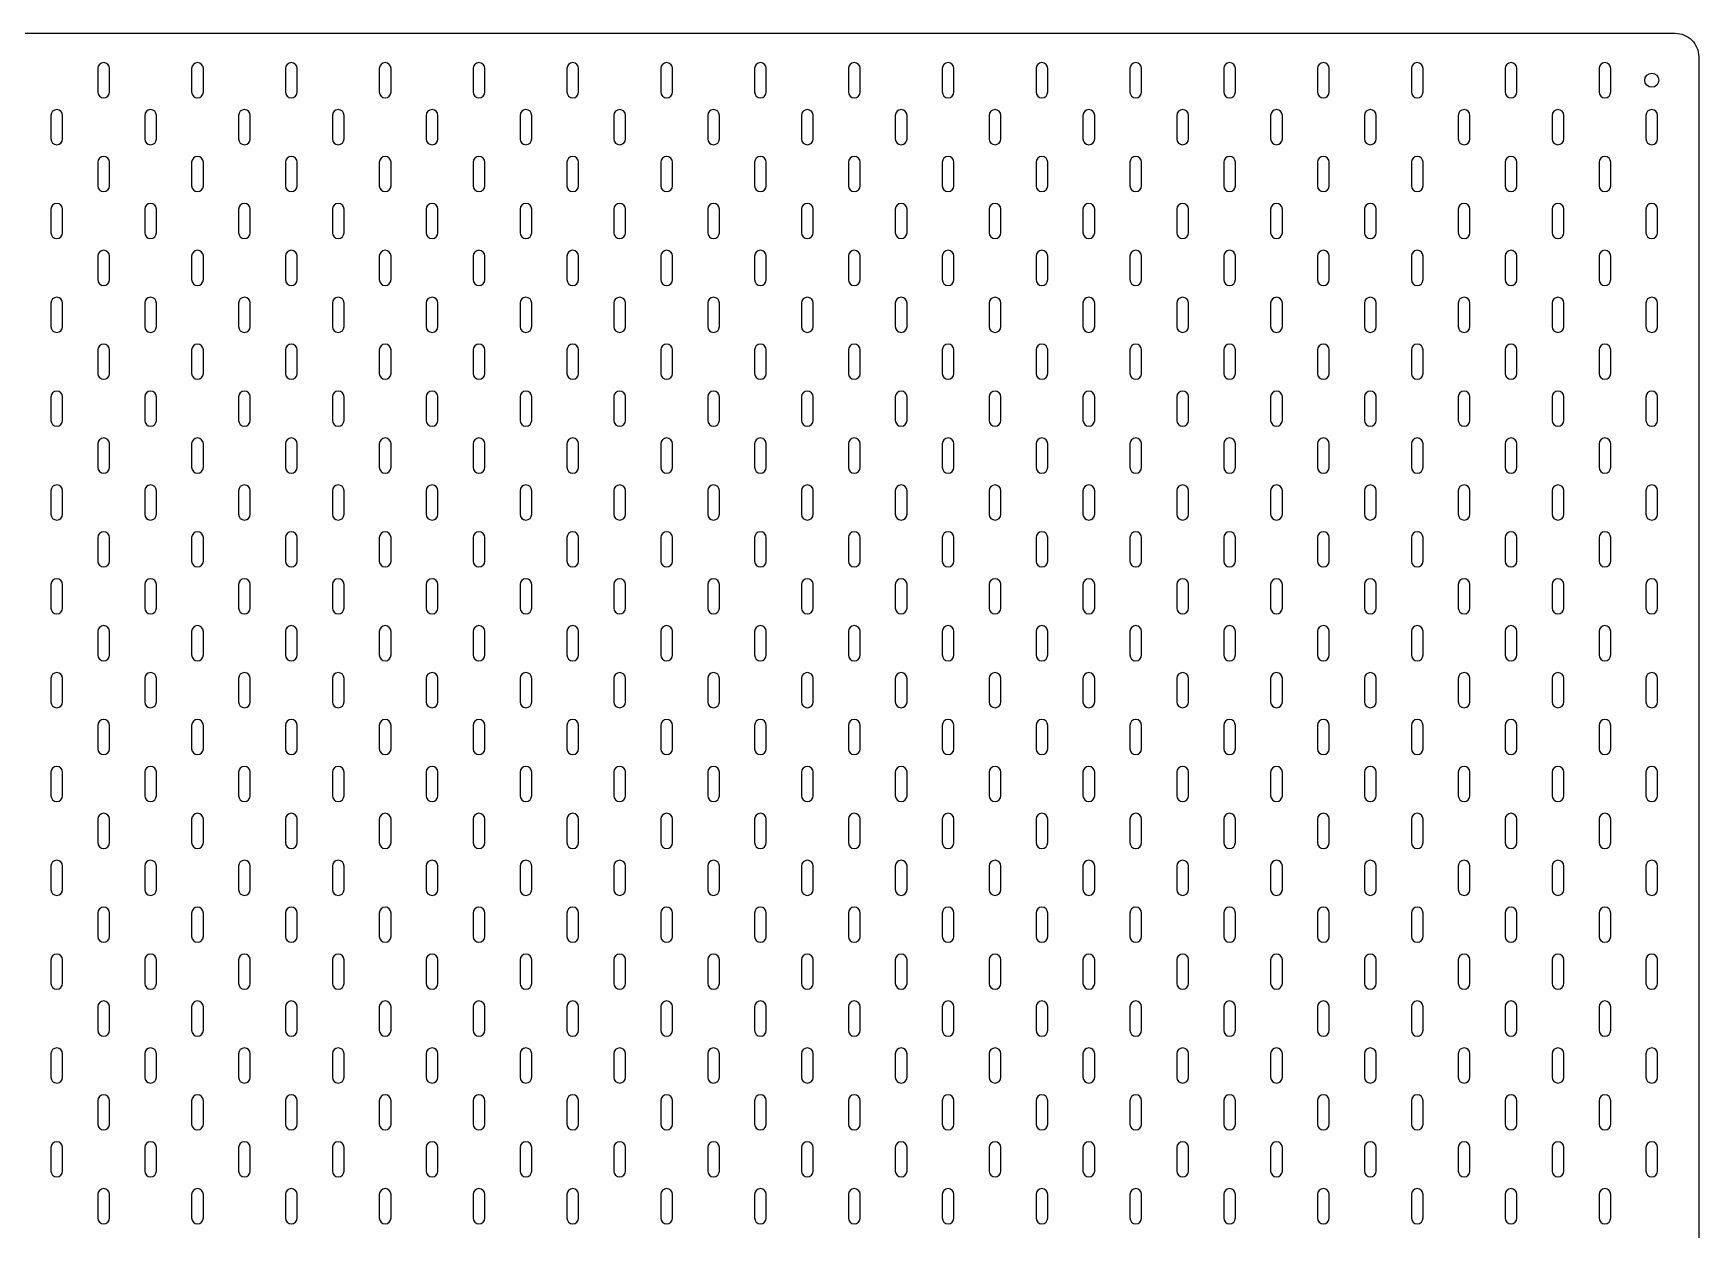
# Model space of a CAD drawing. Header units: millimetres. Extents: x 0 to 1400, y 0 to 1000.
# Drawn here: x 690 to 1400, y 490 to 1000 of the extents above; entities that cross this region are included whole.
import ezdxf

# ---------------------------------------------------------------- set-up
doc = ezdxf.new("R2010")
doc.units = ezdxf.units.MM
doc.layers.get('0').update_dxf_attribs({"linetype": 'CONTINUOUS'})

msp = doc.modelspace()

# ---------------------------------------------------------------- linework, layer by layer
for points in [[(1390, 1000, -0.414214), (1400, 990), (1400, 10, -0.414214), (1390, 0), (10, 0, -0.414214), (0, 10), (0, 990, -0.414214), (10, 1000)], [(722.5, 975), (722.5, 985, 1), (717.5, 985), (717.5, 975, 1)], [(762.5, 975), (762.5, 985, 1), (757.5, 985), (757.5, 975, 1)], [(802.5, 975), (802.5, 985, 1), (797.5, 985), (797.5, 975, 1)], [(842.5, 975), (842.5, 985, 1), (837.5, 985), (837.5, 975, 1)], [(882.5, 975), (882.5, 985, 1), (877.5, 985), (877.5, 975, 1)], [(922.5, 975), (922.5, 985, 1), (917.5, 985), (917.5, 975, 1)], [(962.5, 975), (962.5, 985, 1), (957.5, 985), (957.5, 975, 1)], [(1002.5, 975), (1002.5, 985, 1), (997.5, 985), (997.5, 975, 1)], [(1042.5, 975), (1042.5, 985, 1), (1037.5, 985), (1037.5, 975, 1)], [(1082.5, 975), (1082.5, 985, 1), (1077.5, 985), (1077.5, 975, 1)], [(1122.5, 975), (1122.5, 985, 1), (1117.5, 985), (1117.5, 975, 1)], [(1162.5, 975), (1162.5, 985, 1), (1157.5, 985), (1157.5, 975, 1)], [(1202.5, 975), (1202.5, 985, 1), (1197.5, 985), (1197.5, 975, 1)], [(1242.5, 975), (1242.5, 985, 1), (1237.5, 985), (1237.5, 975, 1)], [(1282.5, 975), (1282.5, 985, 1), (1277.5, 985), (1277.5, 975, 1)], [(1322.5, 975), (1322.5, 985, 1), (1317.5, 985), (1317.5, 975, 1)], [(1362.5, 975), (1362.5, 985, 1), (1357.5, 985), (1357.5, 975, 1)], [(697.5, 965), (697.5, 955, 1), (702.5, 955), (702.5, 965, 1)], [(737.5, 965), (737.5, 955, 1), (742.5, 955), (742.5, 965, 1)], [(777.5, 965), (777.5, 955, 1), (782.5, 955), (782.5, 965, 1)], [(817.5, 965), (817.5, 955, 1), (822.5, 955), (822.5, 965, 1)], [(857.5, 965), (857.5, 955, 1), (862.5, 955), (862.5, 965, 1)], [(897.5, 965), (897.5, 955, 1), (902.5, 955), (902.5, 965, 1)], [(937.5, 965), (937.5, 955, 1), (942.5, 955), (942.5, 965, 1)], [(977.5, 965), (977.5, 955, 1), (982.5, 955), (982.5, 965, 1)], [(1017.5, 965), (1017.5, 955, 1), (1022.5, 955), (1022.5, 965, 1)], [(1057.5, 965), (1057.5, 955, 1), (1062.5, 955), (1062.5, 965, 1)], [(1097.5, 965), (1097.5, 955, 1), (1102.5, 955), (1102.5, 965, 1)], [(1137.5, 965), (1137.5, 955, 1), (1142.5, 955), (1142.5, 965, 1)], [(1177.5, 965), (1177.5, 955, 1), (1182.5, 955), (1182.5, 965, 1)], [(1217.5, 965), (1217.5, 955, 1), (1222.5, 955), (1222.5, 965, 1)], [(1257.5, 965), (1257.5, 955, 1), (1262.5, 955), (1262.5, 965, 1)], [(1297.5, 965), (1297.5, 955, 1), (1302.5, 955), (1302.5, 965, 1)], [(1337.5, 965), (1337.5, 955, 1), (1342.5, 955), (1342.5, 965, 1)], [(1377.5, 965), (1377.5, 955, 1), (1382.5, 955), (1382.5, 965, 1)], [(722.5, 935), (722.5, 945, 1), (717.5, 945), (717.5, 935, 1)], [(762.5, 935), (762.5, 945, 1), (757.5, 945), (757.5, 935, 1)], [(802.5, 935), (802.5, 945, 1), (797.5, 945), (797.5, 935, 1)], [(842.5, 935), (842.5, 945, 1), (837.5, 945), (837.5, 935, 1)], [(882.5, 935), (882.5, 945, 1), (877.5, 945), (877.5, 935, 1)], [(922.5, 935), (922.5, 945, 1), (917.5, 945), (917.5, 935, 1)], [(962.5, 935), (962.5, 945, 1), (957.5, 945), (957.5, 935, 1)], [(1002.5, 935), (1002.5, 945, 1), (997.5, 945), (997.5, 935, 1)], [(1042.5, 935), (1042.5, 945, 1), (1037.5, 945), (1037.5, 935, 1)], [(1082.5, 935), (1082.5, 945, 1), (1077.5, 945), (1077.5, 935, 1)], [(1122.5, 935), (1122.5, 945, 1), (1117.5, 945), (1117.5, 935, 1)], [(1162.5, 935), (1162.5, 945, 1), (1157.5, 945), (1157.5, 935, 1)], [(1202.5, 935), (1202.5, 945, 1), (1197.5, 945), (1197.5, 935, 1)], [(1242.5, 935), (1242.5, 945, 1), (1237.5, 945), (1237.5, 935, 1)], [(1282.5, 935), (1282.5, 945, 1), (1277.5, 945), (1277.5, 935, 1)], [(1322.5, 935), (1322.5, 945, 1), (1317.5, 945), (1317.5, 935, 1)], [(1362.5, 935), (1362.5, 945, 1), (1357.5, 945), (1357.5, 935, 1)], [(697.5, 925), (697.5, 915, 1), (702.5, 915), (702.5, 925, 1)], [(737.5, 925), (737.5, 915, 1), (742.5, 915), (742.5, 925, 1)], [(777.5, 925), (777.5, 915, 1), (782.5, 915), (782.5, 925, 1)], [(817.5, 925), (817.5, 915, 1), (822.5, 915), (822.5, 925, 1)], [(857.5, 925), (857.5, 915, 1), (862.5, 915), (862.5, 925, 1)], [(897.5, 925), (897.5, 915, 1), (902.5, 915), (902.5, 925, 1)], [(937.5, 925), (937.5, 915, 1), (942.5, 915), (942.5, 925, 1)], [(977.5, 925), (977.5, 915, 1), (982.5, 915), (982.5, 925, 1)], [(1017.5, 925), (1017.5, 915, 1), (1022.5, 915), (1022.5, 925, 1)], [(1057.5, 925), (1057.5, 915, 1), (1062.5, 915), (1062.5, 925, 1)], [(1097.5, 925), (1097.5, 915, 1), (1102.5, 915), (1102.5, 925, 1)], [(1137.5, 925), (1137.5, 915, 1), (1142.5, 915), (1142.5, 925, 1)], [(1177.5, 925), (1177.5, 915, 1), (1182.5, 915), (1182.5, 925, 1)], [(1217.5, 925), (1217.5, 915, 1), (1222.5, 915), (1222.5, 925, 1)], [(1257.5, 925), (1257.5, 915, 1), (1262.5, 915), (1262.5, 925, 1)], [(1297.5, 925), (1297.5, 915, 1), (1302.5, 915), (1302.5, 925, 1)], [(1337.5, 925), (1337.5, 915, 1), (1342.5, 915), (1342.5, 925, 1)], [(1377.5, 925), (1377.5, 915, 1), (1382.5, 915), (1382.5, 925, 1)], [(722.5, 895), (722.5, 905, 1), (717.5, 905), (717.5, 895, 1)], [(762.5, 895), (762.5, 905, 1), (757.5, 905), (757.5, 895, 1)], [(802.5, 895), (802.5, 905, 1), (797.5, 905), (797.5, 895, 1)], [(842.5, 895), (842.5, 905, 1), (837.5, 905), (837.5, 895, 1)], [(882.5, 895), (882.5, 905, 1), (877.5, 905), (877.5, 895, 1)], [(922.5, 895), (922.5, 905, 1), (917.5, 905), (917.5, 895, 1)], [(962.5, 895), (962.5, 905, 1), (957.5, 905), (957.5, 895, 1)], [(1002.5, 895), (1002.5, 905, 1), (997.5, 905), (997.5, 895, 1)], [(1042.5, 895), (1042.5, 905, 1), (1037.5, 905), (1037.5, 895, 1)], [(1082.5, 895), (1082.5, 905, 1), (1077.5, 905), (1077.5, 895, 1)], [(1122.5, 895), (1122.5, 905, 1), (1117.5, 905), (1117.5, 895, 1)], [(1162.5, 895), (1162.5, 905, 1), (1157.5, 905), (1157.5, 895, 1)], [(1202.5, 895), (1202.5, 905, 1), (1197.5, 905), (1197.5, 895, 1)], [(1242.5, 895), (1242.5, 905, 1), (1237.5, 905), (1237.5, 895, 1)], [(1282.5, 895), (1282.5, 905, 1), (1277.5, 905), (1277.5, 895, 1)], [(1322.5, 895), (1322.5, 905, 1), (1317.5, 905), (1317.5, 895, 1)], [(1362.5, 895), (1362.5, 905, 1), (1357.5, 905), (1357.5, 895, 1)], [(697.5, 885), (697.5, 875, 1), (702.5, 875), (702.5, 885, 1)], [(737.5, 885), (737.5, 875, 1), (742.5, 875), (742.5, 885, 1)], [(777.5, 885), (777.5, 875, 1), (782.5, 875), (782.5, 885, 1)], [(817.5, 885), (817.5, 875, 1), (822.5, 875), (822.5, 885, 1)], [(857.5, 885), (857.5, 875, 1), (862.5, 875), (862.5, 885, 1)], [(897.5, 885), (897.5, 875, 1), (902.5, 875), (902.5, 885, 1)], [(937.5, 885), (937.5, 875, 1), (942.5, 875), (942.5, 885, 1)], [(977.5, 885), (977.5, 875, 1), (982.5, 875), (982.5, 885, 1)], [(1017.5, 885), (1017.5, 875, 1), (1022.5, 875), (1022.5, 885, 1)], [(1057.5, 885), (1057.5, 875, 1), (1062.5, 875), (1062.5, 885, 1)], [(1097.5, 885), (1097.5, 875, 1), (1102.5, 875), (1102.5, 885, 1)], [(1137.5, 885), (1137.5, 875, 1), (1142.5, 875), (1142.5, 885, 1)], [(1177.5, 885), (1177.5, 875, 1), (1182.5, 875), (1182.5, 885, 1)], [(1217.5, 885), (1217.5, 875, 1), (1222.5, 875), (1222.5, 885, 1)], [(1257.5, 885), (1257.5, 875, 1), (1262.5, 875), (1262.5, 885, 1)], [(1297.5, 885), (1297.5, 875, 1), (1302.5, 875), (1302.5, 885, 1)], [(1337.5, 885), (1337.5, 875, 1), (1342.5, 875), (1342.5, 885, 1)], [(1377.5, 885), (1377.5, 875, 1), (1382.5, 875), (1382.5, 885, 1)], [(722.5, 855), (722.5, 865, 1), (717.5, 865), (717.5, 855, 1)], [(762.5, 855), (762.5, 865, 1), (757.5, 865), (757.5, 855, 1)], [(802.5, 855), (802.5, 865, 1), (797.5, 865), (797.5, 855, 1)], [(842.5, 855), (842.5, 865, 1), (837.5, 865), (837.5, 855, 1)], [(882.5, 855), (882.5, 865, 1), (877.5, 865), (877.5, 855, 1)], [(922.5, 855), (922.5, 865, 1), (917.5, 865), (917.5, 855, 1)], [(962.5, 855), (962.5, 865, 1), (957.5, 865), (957.5, 855, 1)], [(1002.5, 855), (1002.5, 865, 1), (997.5, 865), (997.5, 855, 1)], [(1042.5, 855), (1042.5, 865, 1), (1037.5, 865), (1037.5, 855, 1)], [(1082.5, 855), (1082.5, 865, 1), (1077.5, 865), (1077.5, 855, 1)], [(1122.5, 855), (1122.5, 865, 1), (1117.5, 865), (1117.5, 855, 1)], [(1162.5, 855), (1162.5, 865, 1), (1157.5, 865), (1157.5, 855, 1)], [(1202.5, 855), (1202.5, 865, 1), (1197.5, 865), (1197.5, 855, 1)], [(1242.5, 855), (1242.5, 865, 1), (1237.5, 865), (1237.5, 855, 1)], [(1282.5, 855), (1282.5, 865, 1), (1277.5, 865), (1277.5, 855, 1)], [(1322.5, 855), (1322.5, 865, 1), (1317.5, 865), (1317.5, 855, 1)], [(1362.5, 855), (1362.5, 865, 1), (1357.5, 865), (1357.5, 855, 1)], [(697.5, 845), (697.5, 835, 1), (702.5, 835), (702.5, 845, 1)], [(737.5, 845), (737.5, 835, 1), (742.5, 835), (742.5, 845, 1)], [(777.5, 845), (777.5, 835, 1), (782.5, 835), (782.5, 845, 1)], [(817.5, 845), (817.5, 835, 1), (822.5, 835), (822.5, 845, 1)], [(857.5, 845), (857.5, 835, 1), (862.5, 835), (862.5, 845, 1)], [(897.5, 845), (897.5, 835, 1), (902.5, 835), (902.5, 845, 1)], [(937.5, 845), (937.5, 835, 1), (942.5, 835), (942.5, 845, 1)], [(977.5, 845), (977.5, 835, 1), (982.5, 835), (982.5, 845, 1)], [(1017.5, 845), (1017.5, 835, 1), (1022.5, 835), (1022.5, 845, 1)], [(1057.5, 845), (1057.5, 835, 1), (1062.5, 835), (1062.5, 845, 1)], [(1097.5, 845), (1097.5, 835, 1), (1102.5, 835), (1102.5, 845, 1)], [(1137.5, 845), (1137.5, 835, 1), (1142.5, 835), (1142.5, 845, 1)], [(1177.5, 845), (1177.5, 835, 1), (1182.5, 835), (1182.5, 845, 1)], [(1217.5, 845), (1217.5, 835, 1), (1222.5, 835), (1222.5, 845, 1)], [(1257.5, 845), (1257.5, 835, 1), (1262.5, 835), (1262.5, 845, 1)], [(1297.5, 845), (1297.5, 835, 1), (1302.5, 835), (1302.5, 845, 1)], [(1337.5, 845), (1337.5, 835, 1), (1342.5, 835), (1342.5, 845, 1)], [(1377.5, 845), (1377.5, 835, 1), (1382.5, 835), (1382.5, 845, 1)], [(722.5, 815), (722.5, 825, 1), (717.5, 825), (717.5, 815, 1)], [(762.5, 815), (762.5, 825, 1), (757.5, 825), (757.5, 815, 1)], [(802.5, 815), (802.5, 825, 1), (797.5, 825), (797.5, 815, 1)], [(842.5, 815), (842.5, 825, 1), (837.5, 825), (837.5, 815, 1)], [(882.5, 815), (882.5, 825, 1), (877.5, 825), (877.5, 815, 1)], [(922.5, 815), (922.5, 825, 1), (917.5, 825), (917.5, 815, 1)], [(962.5, 815), (962.5, 825, 1), (957.5, 825), (957.5, 815, 1)], [(1002.5, 815), (1002.5, 825, 1), (997.5, 825), (997.5, 815, 1)], [(1042.5, 815), (1042.5, 825, 1), (1037.5, 825), (1037.5, 815, 1)], [(1082.5, 815), (1082.5, 825, 1), (1077.5, 825), (1077.5, 815, 1)], [(1122.5, 815), (1122.5, 825, 1), (1117.5, 825), (1117.5, 815, 1)], [(1162.5, 815), (1162.5, 825, 1), (1157.5, 825), (1157.5, 815, 1)], [(1202.5, 815), (1202.5, 825, 1), (1197.5, 825), (1197.5, 815, 1)], [(1242.5, 815), (1242.5, 825, 1), (1237.5, 825), (1237.5, 815, 1)], [(1282.5, 815), (1282.5, 825, 1), (1277.5, 825), (1277.5, 815, 1)], [(1322.5, 815), (1322.5, 825, 1), (1317.5, 825), (1317.5, 815, 1)], [(1362.5, 815), (1362.5, 825, 1), (1357.5, 825), (1357.5, 815, 1)], [(697.5, 805), (697.5, 795, 1), (702.5, 795), (702.5, 805, 1)], [(737.5, 805), (737.5, 795, 1), (742.5, 795), (742.5, 805, 1)], [(777.5, 805), (777.5, 795, 1), (782.5, 795), (782.5, 805, 1)], [(817.5, 805), (817.5, 795, 1), (822.5, 795), (822.5, 805, 1)], [(857.5, 805), (857.5, 795, 1), (862.5, 795), (862.5, 805, 1)], [(897.5, 805), (897.5, 795, 1), (902.5, 795), (902.5, 805, 1)], [(937.5, 805), (937.5, 795, 1), (942.5, 795), (942.5, 805, 1)], [(977.5, 805), (977.5, 795, 1), (982.5, 795), (982.5, 805, 1)], [(1017.5, 805), (1017.5, 795, 1), (1022.5, 795), (1022.5, 805, 1)], [(1057.5, 805), (1057.5, 795, 1), (1062.5, 795), (1062.5, 805, 1)], [(1097.5, 805), (1097.5, 795, 1), (1102.5, 795), (1102.5, 805, 1)], [(1137.5, 805), (1137.5, 795, 1), (1142.5, 795), (1142.5, 805, 1)], [(1177.5, 805), (1177.5, 795, 1), (1182.5, 795), (1182.5, 805, 1)], [(1217.5, 805), (1217.5, 795, 1), (1222.5, 795), (1222.5, 805, 1)], [(1257.5, 805), (1257.5, 795, 1), (1262.5, 795), (1262.5, 805, 1)], [(1297.5, 805), (1297.5, 795, 1), (1302.5, 795), (1302.5, 805, 1)], [(1337.5, 805), (1337.5, 795, 1), (1342.5, 795), (1342.5, 805, 1)], [(1377.5, 805), (1377.5, 795, 1), (1382.5, 795), (1382.5, 805, 1)], [(722.5, 775), (722.5, 785, 1), (717.5, 785), (717.5, 775, 1)], [(762.5, 775), (762.5, 785, 1), (757.5, 785), (757.5, 775, 1)], [(802.5, 775), (802.5, 785, 1), (797.5, 785), (797.5, 775, 1)], [(842.5, 775), (842.5, 785, 1), (837.5, 785), (837.5, 775, 1)], [(882.5, 775), (882.5, 785, 1), (877.5, 785), (877.5, 775, 1)], [(922.5, 775), (922.5, 785, 1), (917.5, 785), (917.5, 775, 1)], [(962.5, 775), (962.5, 785, 1), (957.5, 785), (957.5, 775, 1)], [(1002.5, 775), (1002.5, 785, 1), (997.5, 785), (997.5, 775, 1)], [(1042.5, 775), (1042.5, 785, 1), (1037.5, 785), (1037.5, 775, 1)], [(1082.5, 775), (1082.5, 785, 1), (1077.5, 785), (1077.5, 775, 1)], [(1122.5, 775), (1122.5, 785, 1), (1117.5, 785), (1117.5, 775, 1)], [(1162.5, 775), (1162.5, 785, 1), (1157.5, 785), (1157.5, 775, 1)], [(1202.5, 775), (1202.5, 785, 1), (1197.5, 785), (1197.5, 775, 1)], [(1242.5, 775), (1242.5, 785, 1), (1237.5, 785), (1237.5, 775, 1)], [(1282.5, 775), (1282.5, 785, 1), (1277.5, 785), (1277.5, 775, 1)], [(1322.5, 775), (1322.5, 785, 1), (1317.5, 785), (1317.5, 775, 1)], [(1362.5, 775), (1362.5, 785, 1), (1357.5, 785), (1357.5, 775, 1)], [(697.5, 765), (697.5, 755, 1), (702.5, 755), (702.5, 765, 1)], [(737.5, 765), (737.5, 755, 1), (742.5, 755), (742.5, 765, 1)], [(777.5, 765), (777.5, 755, 1), (782.5, 755), (782.5, 765, 1)], [(817.5, 765), (817.5, 755, 1), (822.5, 755), (822.5, 765, 1)], [(857.5, 765), (857.5, 755, 1), (862.5, 755), (862.5, 765, 1)], [(897.5, 765), (897.5, 755, 1), (902.5, 755), (902.5, 765, 1)], [(937.5, 765), (937.5, 755, 1), (942.5, 755), (942.5, 765, 1)], [(977.5, 765), (977.5, 755, 1), (982.5, 755), (982.5, 765, 1)], [(1017.5, 765), (1017.5, 755, 1), (1022.5, 755), (1022.5, 765, 1)], [(1057.5, 765), (1057.5, 755, 1), (1062.5, 755), (1062.5, 765, 1)], [(1097.5, 765), (1097.5, 755, 1), (1102.5, 755), (1102.5, 765, 1)], [(1137.5, 765), (1137.5, 755, 1), (1142.5, 755), (1142.5, 765, 1)], [(1177.5, 765), (1177.5, 755, 1), (1182.5, 755), (1182.5, 765, 1)], [(1217.5, 765), (1217.5, 755, 1), (1222.5, 755), (1222.5, 765, 1)], [(1257.5, 765), (1257.5, 755, 1), (1262.5, 755), (1262.5, 765, 1)], [(1297.5, 765), (1297.5, 755, 1), (1302.5, 755), (1302.5, 765, 1)], [(1337.5, 765), (1337.5, 755, 1), (1342.5, 755), (1342.5, 765, 1)], [(1377.5, 765), (1377.5, 755, 1), (1382.5, 755), (1382.5, 765, 1)], [(722.5, 735), (722.5, 745, 1), (717.5, 745), (717.5, 735, 1)], [(762.5, 735), (762.5, 745, 1), (757.5, 745), (757.5, 735, 1)], [(802.5, 735), (802.5, 745, 1), (797.5, 745), (797.5, 735, 1)], [(842.5, 735), (842.5, 745, 1), (837.5, 745), (837.5, 735, 1)], [(882.5, 735), (882.5, 745, 1), (877.5, 745), (877.5, 735, 1)], [(922.5, 735), (922.5, 745, 1), (917.5, 745), (917.5, 735, 1)], [(962.5, 735), (962.5, 745, 1), (957.5, 745), (957.5, 735, 1)], [(1002.5, 735), (1002.5, 745, 1), (997.5, 745), (997.5, 735, 1)], [(1042.5, 735), (1042.5, 745, 1), (1037.5, 745), (1037.5, 735, 1)], [(1082.5, 735), (1082.5, 745, 1), (1077.5, 745), (1077.5, 735, 1)], [(1122.5, 735), (1122.5, 745, 1), (1117.5, 745), (1117.5, 735, 1)], [(1162.5, 735), (1162.5, 745, 1), (1157.5, 745), (1157.5, 735, 1)], [(1202.5, 735), (1202.5, 745, 1), (1197.5, 745), (1197.5, 735, 1)], [(1242.5, 735), (1242.5, 745, 1), (1237.5, 745), (1237.5, 735, 1)], [(1282.5, 735), (1282.5, 745, 1), (1277.5, 745), (1277.5, 735, 1)], [(1322.5, 735), (1322.5, 745, 1), (1317.5, 745), (1317.5, 735, 1)], [(1362.5, 735), (1362.5, 745, 1), (1357.5, 745), (1357.5, 735, 1)], [(697.5, 725), (697.5, 715, 1), (702.5, 715), (702.5, 725, 1)], [(737.5, 725), (737.5, 715, 1), (742.5, 715), (742.5, 725, 1)], [(777.5, 725), (777.5, 715, 1), (782.5, 715), (782.5, 725, 1)], [(817.5, 725), (817.5, 715, 1), (822.5, 715), (822.5, 725, 1)], [(857.5, 725), (857.5, 715, 1), (862.5, 715), (862.5, 725, 1)], [(897.5, 725), (897.5, 715, 1), (902.5, 715), (902.5, 725, 1)], [(937.5, 725), (937.5, 715, 1), (942.5, 715), (942.5, 725, 1)], [(977.5, 725), (977.5, 715, 1), (982.5, 715), (982.5, 725, 1)], [(1017.5, 725), (1017.5, 715, 1), (1022.5, 715), (1022.5, 725, 1)], [(1057.5, 725), (1057.5, 715, 1), (1062.5, 715), (1062.5, 725, 1)], [(1097.5, 725), (1097.5, 715, 1), (1102.5, 715), (1102.5, 725, 1)], [(1137.5, 725), (1137.5, 715, 1), (1142.5, 715), (1142.5, 725, 1)], [(1177.5, 725), (1177.5, 715, 1), (1182.5, 715), (1182.5, 725, 1)], [(1217.5, 725), (1217.5, 715, 1), (1222.5, 715), (1222.5, 725, 1)], [(1257.5, 725), (1257.5, 715, 1), (1262.5, 715), (1262.5, 725, 1)], [(1297.5, 725), (1297.5, 715, 1), (1302.5, 715), (1302.5, 725, 1)], [(1337.5, 725), (1337.5, 715, 1), (1342.5, 715), (1342.5, 725, 1)], [(1377.5, 725), (1377.5, 715, 1), (1382.5, 715), (1382.5, 725, 1)], [(722.5, 695), (722.5, 705, 1), (717.5, 705), (717.5, 695, 1)], [(762.5, 695), (762.5, 705, 1), (757.5, 705), (757.5, 695, 1)], [(802.5, 695), (802.5, 705, 1), (797.5, 705), (797.5, 695, 1)], [(842.5, 695), (842.5, 705, 1), (837.5, 705), (837.5, 695, 1)], [(882.5, 695), (882.5, 705, 1), (877.5, 705), (877.5, 695, 1)], [(922.5, 695), (922.5, 705, 1), (917.5, 705), (917.5, 695, 1)], [(962.5, 695), (962.5, 705, 1), (957.5, 705), (957.5, 695, 1)], [(1002.5, 695), (1002.5, 705, 1), (997.5, 705), (997.5, 695, 1)], [(1042.5, 695), (1042.5, 705, 1), (1037.5, 705), (1037.5, 695, 1)], [(1082.5, 695), (1082.5, 705, 1), (1077.5, 705), (1077.5, 695, 1)], [(1122.5, 695), (1122.5, 705, 1), (1117.5, 705), (1117.5, 695, 1)], [(1162.5, 695), (1162.5, 705, 1), (1157.5, 705), (1157.5, 695, 1)], [(1202.5, 695), (1202.5, 705, 1), (1197.5, 705), (1197.5, 695, 1)], [(1242.5, 695), (1242.5, 705, 1), (1237.5, 705), (1237.5, 695, 1)], [(1282.5, 695), (1282.5, 705, 1), (1277.5, 705), (1277.5, 695, 1)], [(1322.5, 695), (1322.5, 705, 1), (1317.5, 705), (1317.5, 695, 1)], [(1362.5, 695), (1362.5, 705, 1), (1357.5, 705), (1357.5, 695, 1)], [(697.5, 685), (697.5, 675, 1), (702.5, 675), (702.5, 685, 1)], [(737.5, 685), (737.5, 675, 1), (742.5, 675), (742.5, 685, 1)], [(777.5, 685), (777.5, 675, 1), (782.5, 675), (782.5, 685, 1)], [(817.5, 685), (817.5, 675, 1), (822.5, 675), (822.5, 685, 1)], [(857.5, 685), (857.5, 675, 1), (862.5, 675), (862.5, 685, 1)], [(897.5, 685), (897.5, 675, 1), (902.5, 675), (902.5, 685, 1)], [(937.5, 685), (937.5, 675, 1), (942.5, 675), (942.5, 685, 1)], [(977.5, 685), (977.5, 675, 1), (982.5, 675), (982.5, 685, 1)], [(1017.5, 685), (1017.5, 675, 1), (1022.5, 675), (1022.5, 685, 1)], [(1057.5, 685), (1057.5, 675, 1), (1062.5, 675), (1062.5, 685, 1)], [(1097.5, 685), (1097.5, 675, 1), (1102.5, 675), (1102.5, 685, 1)], [(1137.5, 685), (1137.5, 675, 1), (1142.5, 675), (1142.5, 685, 1)], [(1177.5, 685), (1177.5, 675, 1), (1182.5, 675), (1182.5, 685, 1)], [(1217.5, 685), (1217.5, 675, 1), (1222.5, 675), (1222.5, 685, 1)], [(1257.5, 685), (1257.5, 675, 1), (1262.5, 675), (1262.5, 685, 1)], [(1297.5, 685), (1297.5, 675, 1), (1302.5, 675), (1302.5, 685, 1)], [(1337.5, 685), (1337.5, 675, 1), (1342.5, 675), (1342.5, 685, 1)], [(1377.5, 685), (1377.5, 675, 1), (1382.5, 675), (1382.5, 685, 1)], [(722.5, 655), (722.5, 665, 1), (717.5, 665), (717.5, 655, 1)], [(762.5, 655), (762.5, 665, 1), (757.5, 665), (757.5, 655, 1)], [(802.5, 655), (802.5, 665, 1), (797.5, 665), (797.5, 655, 1)], [(842.5, 655), (842.5, 665, 1), (837.5, 665), (837.5, 655, 1)], [(882.5, 655), (882.5, 665, 1), (877.5, 665), (877.5, 655, 1)], [(922.5, 655), (922.5, 665, 1), (917.5, 665), (917.5, 655, 1)], [(962.5, 655), (962.5, 665, 1), (957.5, 665), (957.5, 655, 1)], [(1002.5, 655), (1002.5, 665, 1), (997.5, 665), (997.5, 655, 1)], [(1042.5, 655), (1042.5, 665, 1), (1037.5, 665), (1037.5, 655, 1)], [(1082.5, 655), (1082.5, 665, 1), (1077.5, 665), (1077.5, 655, 1)], [(1122.5, 655), (1122.5, 665, 1), (1117.5, 665), (1117.5, 655, 1)], [(1162.5, 655), (1162.5, 665, 1), (1157.5, 665), (1157.5, 655, 1)], [(1202.5, 655), (1202.5, 665, 1), (1197.5, 665), (1197.5, 655, 1)], [(1242.5, 655), (1242.5, 665, 1), (1237.5, 665), (1237.5, 655, 1)], [(1282.5, 655), (1282.5, 665, 1), (1277.5, 665), (1277.5, 655, 1)], [(1322.5, 655), (1322.5, 665, 1), (1317.5, 665), (1317.5, 655, 1)], [(1362.5, 655), (1362.5, 665, 1), (1357.5, 665), (1357.5, 655, 1)], [(697.5, 645), (697.5, 635, 1), (702.5, 635), (702.5, 645, 1)], [(737.5, 645), (737.5, 635, 1), (742.5, 635), (742.5, 645, 1)], [(777.5, 645), (777.5, 635, 1), (782.5, 635), (782.5, 645, 1)], [(817.5, 645), (817.5, 635, 1), (822.5, 635), (822.5, 645, 1)], [(857.5, 645), (857.5, 635, 1), (862.5, 635), (862.5, 645, 1)], [(897.5, 645), (897.5, 635, 1), (902.5, 635), (902.5, 645, 1)], [(937.5, 645), (937.5, 635, 1), (942.5, 635), (942.5, 645, 1)], [(977.5, 645), (977.5, 635, 1), (982.5, 635), (982.5, 645, 1)], [(1017.5, 645), (1017.5, 635, 1), (1022.5, 635), (1022.5, 645, 1)], [(1057.5, 645), (1057.5, 635, 1), (1062.5, 635), (1062.5, 645, 1)], [(1097.5, 645), (1097.5, 635, 1), (1102.5, 635), (1102.5, 645, 1)], [(1137.5, 645), (1137.5, 635, 1), (1142.5, 635), (1142.5, 645, 1)], [(1177.5, 645), (1177.5, 635, 1), (1182.5, 635), (1182.5, 645, 1)], [(1217.5, 645), (1217.5, 635, 1), (1222.5, 635), (1222.5, 645, 1)], [(1257.5, 645), (1257.5, 635, 1), (1262.5, 635), (1262.5, 645, 1)], [(1297.5, 645), (1297.5, 635, 1), (1302.5, 635), (1302.5, 645, 1)], [(1337.5, 645), (1337.5, 635, 1), (1342.5, 635), (1342.5, 645, 1)], [(1377.5, 645), (1377.5, 635, 1), (1382.5, 635), (1382.5, 645, 1)], [(722.5, 615), (722.5, 625, 1), (717.5, 625), (717.5, 615, 1)], [(762.5, 615), (762.5, 625, 1), (757.5, 625), (757.5, 615, 1)], [(802.5, 615), (802.5, 625, 1), (797.5, 625), (797.5, 615, 1)], [(842.5, 615), (842.5, 625, 1), (837.5, 625), (837.5, 615, 1)], [(882.5, 615), (882.5, 625, 1), (877.5, 625), (877.5, 615, 1)], [(922.5, 615), (922.5, 625, 1), (917.5, 625), (917.5, 615, 1)], [(962.5, 615), (962.5, 625, 1), (957.5, 625), (957.5, 615, 1)], [(1002.5, 615), (1002.5, 625, 1), (997.5, 625), (997.5, 615, 1)], [(1042.5, 615), (1042.5, 625, 1), (1037.5, 625), (1037.5, 615, 1)], [(1082.5, 615), (1082.5, 625, 1), (1077.5, 625), (1077.5, 615, 1)], [(1122.5, 615), (1122.5, 625, 1), (1117.5, 625), (1117.5, 615, 1)], [(1162.5, 615), (1162.5, 625, 1), (1157.5, 625), (1157.5, 615, 1)], [(1202.5, 615), (1202.5, 625, 1), (1197.5, 625), (1197.5, 615, 1)], [(1242.5, 615), (1242.5, 625, 1), (1237.5, 625), (1237.5, 615, 1)], [(1282.5, 615), (1282.5, 625, 1), (1277.5, 625), (1277.5, 615, 1)], [(1322.5, 615), (1322.5, 625, 1), (1317.5, 625), (1317.5, 615, 1)], [(1362.5, 615), (1362.5, 625, 1), (1357.5, 625), (1357.5, 615, 1)], [(697.5, 605), (697.5, 595, 1), (702.5, 595), (702.5, 605, 1)], [(737.5, 605), (737.5, 595, 1), (742.5, 595), (742.5, 605, 1)], [(777.5, 605), (777.5, 595, 1), (782.5, 595), (782.5, 605, 1)], [(817.5, 605), (817.5, 595, 1), (822.5, 595), (822.5, 605, 1)], [(857.5, 605), (857.5, 595, 1), (862.5, 595), (862.5, 605, 1)], [(897.5, 605), (897.5, 595, 1), (902.5, 595), (902.5, 605, 1)], [(937.5, 605), (937.5, 595, 1), (942.5, 595), (942.5, 605, 1)], [(977.5, 605), (977.5, 595, 1), (982.5, 595), (982.5, 605, 1)], [(1017.5, 605), (1017.5, 595, 1), (1022.5, 595), (1022.5, 605, 1)], [(1057.5, 605), (1057.5, 595, 1), (1062.5, 595), (1062.5, 605, 1)], [(1097.5, 605), (1097.5, 595, 1), (1102.5, 595), (1102.5, 605, 1)], [(1137.5, 605), (1137.5, 595, 1), (1142.5, 595), (1142.5, 605, 1)], [(1177.5, 605), (1177.5, 595, 1), (1182.5, 595), (1182.5, 605, 1)], [(1217.5, 605), (1217.5, 595, 1), (1222.5, 595), (1222.5, 605, 1)], [(1257.5, 605), (1257.5, 595, 1), (1262.5, 595), (1262.5, 605, 1)], [(1297.5, 605), (1297.5, 595, 1), (1302.5, 595), (1302.5, 605, 1)], [(1337.5, 605), (1337.5, 595, 1), (1342.5, 595), (1342.5, 605, 1)], [(1377.5, 605), (1377.5, 595, 1), (1382.5, 595), (1382.5, 605, 1)], [(722.5, 575), (722.5, 585, 1), (717.5, 585), (717.5, 575, 1)], [(762.5, 575), (762.5, 585, 1), (757.5, 585), (757.5, 575, 1)], [(802.5, 575), (802.5, 585, 1), (797.5, 585), (797.5, 575, 1)], [(842.5, 575), (842.5, 585, 1), (837.5, 585), (837.5, 575, 1)], [(882.5, 575), (882.5, 585, 1), (877.5, 585), (877.5, 575, 1)], [(922.5, 575), (922.5, 585, 1), (917.5, 585), (917.5, 575, 1)], [(962.5, 575), (962.5, 585, 1), (957.5, 585), (957.5, 575, 1)], [(1002.5, 575), (1002.5, 585, 1), (997.5, 585), (997.5, 575, 1)], [(1042.5, 575), (1042.5, 585, 1), (1037.5, 585), (1037.5, 575, 1)], [(1082.5, 575), (1082.5, 585, 1), (1077.5, 585), (1077.5, 575, 1)], [(1122.5, 575), (1122.5, 585, 1), (1117.5, 585), (1117.5, 575, 1)], [(1162.5, 575), (1162.5, 585, 1), (1157.5, 585), (1157.5, 575, 1)], [(1202.5, 575), (1202.5, 585, 1), (1197.5, 585), (1197.5, 575, 1)], [(1242.5, 575), (1242.5, 585, 1), (1237.5, 585), (1237.5, 575, 1)], [(1282.5, 575), (1282.5, 585, 1), (1277.5, 585), (1277.5, 575, 1)], [(1322.5, 575), (1322.5, 585, 1), (1317.5, 585), (1317.5, 575, 1)], [(1362.5, 575), (1362.5, 585, 1), (1357.5, 585), (1357.5, 575, 1)], [(697.5, 565), (697.5, 555, 1), (702.5, 555), (702.5, 565, 1)], [(737.5, 565), (737.5, 555, 1), (742.5, 555), (742.5, 565, 1)], [(777.5, 565), (777.5, 555, 1), (782.5, 555), (782.5, 565, 1)], [(817.5, 565), (817.5, 555, 1), (822.5, 555), (822.5, 565, 1)], [(857.5, 565), (857.5, 555, 1), (862.5, 555), (862.5, 565, 1)], [(897.5, 565), (897.5, 555, 1), (902.5, 555), (902.5, 565, 1)], [(937.5, 565), (937.5, 555, 1), (942.5, 555), (942.5, 565, 1)], [(977.5, 565), (977.5, 555, 1), (982.5, 555), (982.5, 565, 1)], [(1017.5, 565), (1017.5, 555, 1), (1022.5, 555), (1022.5, 565, 1)], [(1057.5, 565), (1057.5, 555, 1), (1062.5, 555), (1062.5, 565, 1)], [(1097.5, 565), (1097.5, 555, 1), (1102.5, 555), (1102.5, 565, 1)], [(1137.5, 565), (1137.5, 555, 1), (1142.5, 555), (1142.5, 565, 1)], [(1177.5, 565), (1177.5, 555, 1), (1182.5, 555), (1182.5, 565, 1)], [(1217.5, 565), (1217.5, 555, 1), (1222.5, 555), (1222.5, 565, 1)], [(1257.5, 565), (1257.5, 555, 1), (1262.5, 555), (1262.5, 565, 1)], [(1297.5, 565), (1297.5, 555, 1), (1302.5, 555), (1302.5, 565, 1)], [(1337.5, 565), (1337.5, 555, 1), (1342.5, 555), (1342.5, 565, 1)], [(1377.5, 565), (1377.5, 555, 1), (1382.5, 555), (1382.5, 565, 1)], [(722.5, 535), (722.5, 545, 1), (717.5, 545), (717.5, 535, 1)], [(762.5, 535), (762.5, 545, 1), (757.5, 545), (757.5, 535, 1)], [(802.5, 535), (802.5, 545, 1), (797.5, 545), (797.5, 535, 1)], [(842.5, 535), (842.5, 545, 1), (837.5, 545), (837.5, 535, 1)], [(882.5, 535), (882.5, 545, 1), (877.5, 545), (877.5, 535, 1)], [(922.5, 535), (922.5, 545, 1), (917.5, 545), (917.5, 535, 1)], [(962.5, 535), (962.5, 545, 1), (957.5, 545), (957.5, 535, 1)], [(1002.5, 535), (1002.5, 545, 1), (997.5, 545), (997.5, 535, 1)], [(1042.5, 535), (1042.5, 545, 1), (1037.5, 545), (1037.5, 535, 1)], [(1082.5, 535), (1082.5, 545, 1), (1077.5, 545), (1077.5, 535, 1)], [(1122.5, 535), (1122.5, 545, 1), (1117.5, 545), (1117.5, 535, 1)], [(1162.5, 535), (1162.5, 545, 1), (1157.5, 545), (1157.5, 535, 1)], [(1202.5, 535), (1202.5, 545, 1), (1197.5, 545), (1197.5, 535, 1)], [(1242.5, 535), (1242.5, 545, 1), (1237.5, 545), (1237.5, 535, 1)], [(1282.5, 535), (1282.5, 545, 1), (1277.5, 545), (1277.5, 535, 1)], [(1322.5, 535), (1322.5, 545, 1), (1317.5, 545), (1317.5, 535, 1)], [(1362.5, 535), (1362.5, 545, 1), (1357.5, 545), (1357.5, 535, 1)], [(697.5, 525), (697.5, 515, 1), (702.5, 515), (702.5, 525, 1)], [(737.5, 525), (737.5, 515, 1), (742.5, 515), (742.5, 525, 1)], [(777.5, 525), (777.5, 515, 1), (782.5, 515), (782.5, 525, 1)], [(817.5, 525), (817.5, 515, 1), (822.5, 515), (822.5, 525, 1)], [(857.5, 525), (857.5, 515, 1), (862.5, 515), (862.5, 525, 1)], [(897.5, 525), (897.5, 515, 1), (902.5, 515), (902.5, 525, 1)], [(937.5, 525), (937.5, 515, 1), (942.5, 515), (942.5, 525, 1)], [(977.5, 525), (977.5, 515, 1), (982.5, 515), (982.5, 525, 1)], [(1017.5, 525), (1017.5, 515, 1), (1022.5, 515), (1022.5, 525, 1)], [(1057.5, 525), (1057.5, 515, 1), (1062.5, 515), (1062.5, 525, 1)], [(1097.5, 525), (1097.5, 515, 1), (1102.5, 515), (1102.5, 525, 1)], [(1137.5, 525), (1137.5, 515, 1), (1142.5, 515), (1142.5, 525, 1)], [(1177.5, 525), (1177.5, 515, 1), (1182.5, 515), (1182.5, 525, 1)], [(1217.5, 525), (1217.5, 515, 1), (1222.5, 515), (1222.5, 525, 1)], [(1257.5, 525), (1257.5, 515, 1), (1262.5, 515), (1262.5, 525, 1)], [(1297.5, 525), (1297.5, 515, 1), (1302.5, 515), (1302.5, 525, 1)], [(1337.5, 525), (1337.5, 515, 1), (1342.5, 515), (1342.5, 525, 1)], [(1377.5, 525), (1377.5, 515, 1), (1382.5, 515), (1382.5, 525, 1)], [(722.5, 495), (722.5, 505, 1), (717.5, 505), (717.5, 495, 1)], [(762.5, 495), (762.5, 505, 1), (757.5, 505), (757.5, 495, 1)], [(802.5, 495), (802.5, 505, 1), (797.5, 505), (797.5, 495, 1)], [(842.5, 495), (842.5, 505, 1), (837.5, 505), (837.5, 495, 1)], [(882.5, 495), (882.5, 505, 1), (877.5, 505), (877.5, 495, 1)], [(922.5, 495), (922.5, 505, 1), (917.5, 505), (917.5, 495, 1)], [(962.5, 495), (962.5, 505, 1), (957.5, 505), (957.5, 495, 1)], [(1002.5, 495), (1002.5, 505, 1), (997.5, 505), (997.5, 495, 1)], [(1042.5, 495), (1042.5, 505, 1), (1037.5, 505), (1037.5, 495, 1)], [(1082.5, 495), (1082.5, 505, 1), (1077.5, 505), (1077.5, 495, 1)], [(1122.5, 495), (1122.5, 505, 1), (1117.5, 505), (1117.5, 495, 1)], [(1162.5, 495), (1162.5, 505, 1), (1157.5, 505), (1157.5, 495, 1)], [(1202.5, 495), (1202.5, 505, 1), (1197.5, 505), (1197.5, 495, 1)], [(1242.5, 495), (1242.5, 505, 1), (1237.5, 505), (1237.5, 495, 1)], [(1282.5, 495), (1282.5, 505, 1), (1277.5, 505), (1277.5, 495, 1)], [(1322.5, 495), (1322.5, 505, 1), (1317.5, 505), (1317.5, 495, 1)], [(1362.5, 495), (1362.5, 505, 1), (1357.5, 505), (1357.5, 495, 1)]]:
    msp.add_lwpolyline(points, format="xyb", close=True)
msp.add_circle((1380, 980), 3)

doc.saveas('drawing.dxf')
